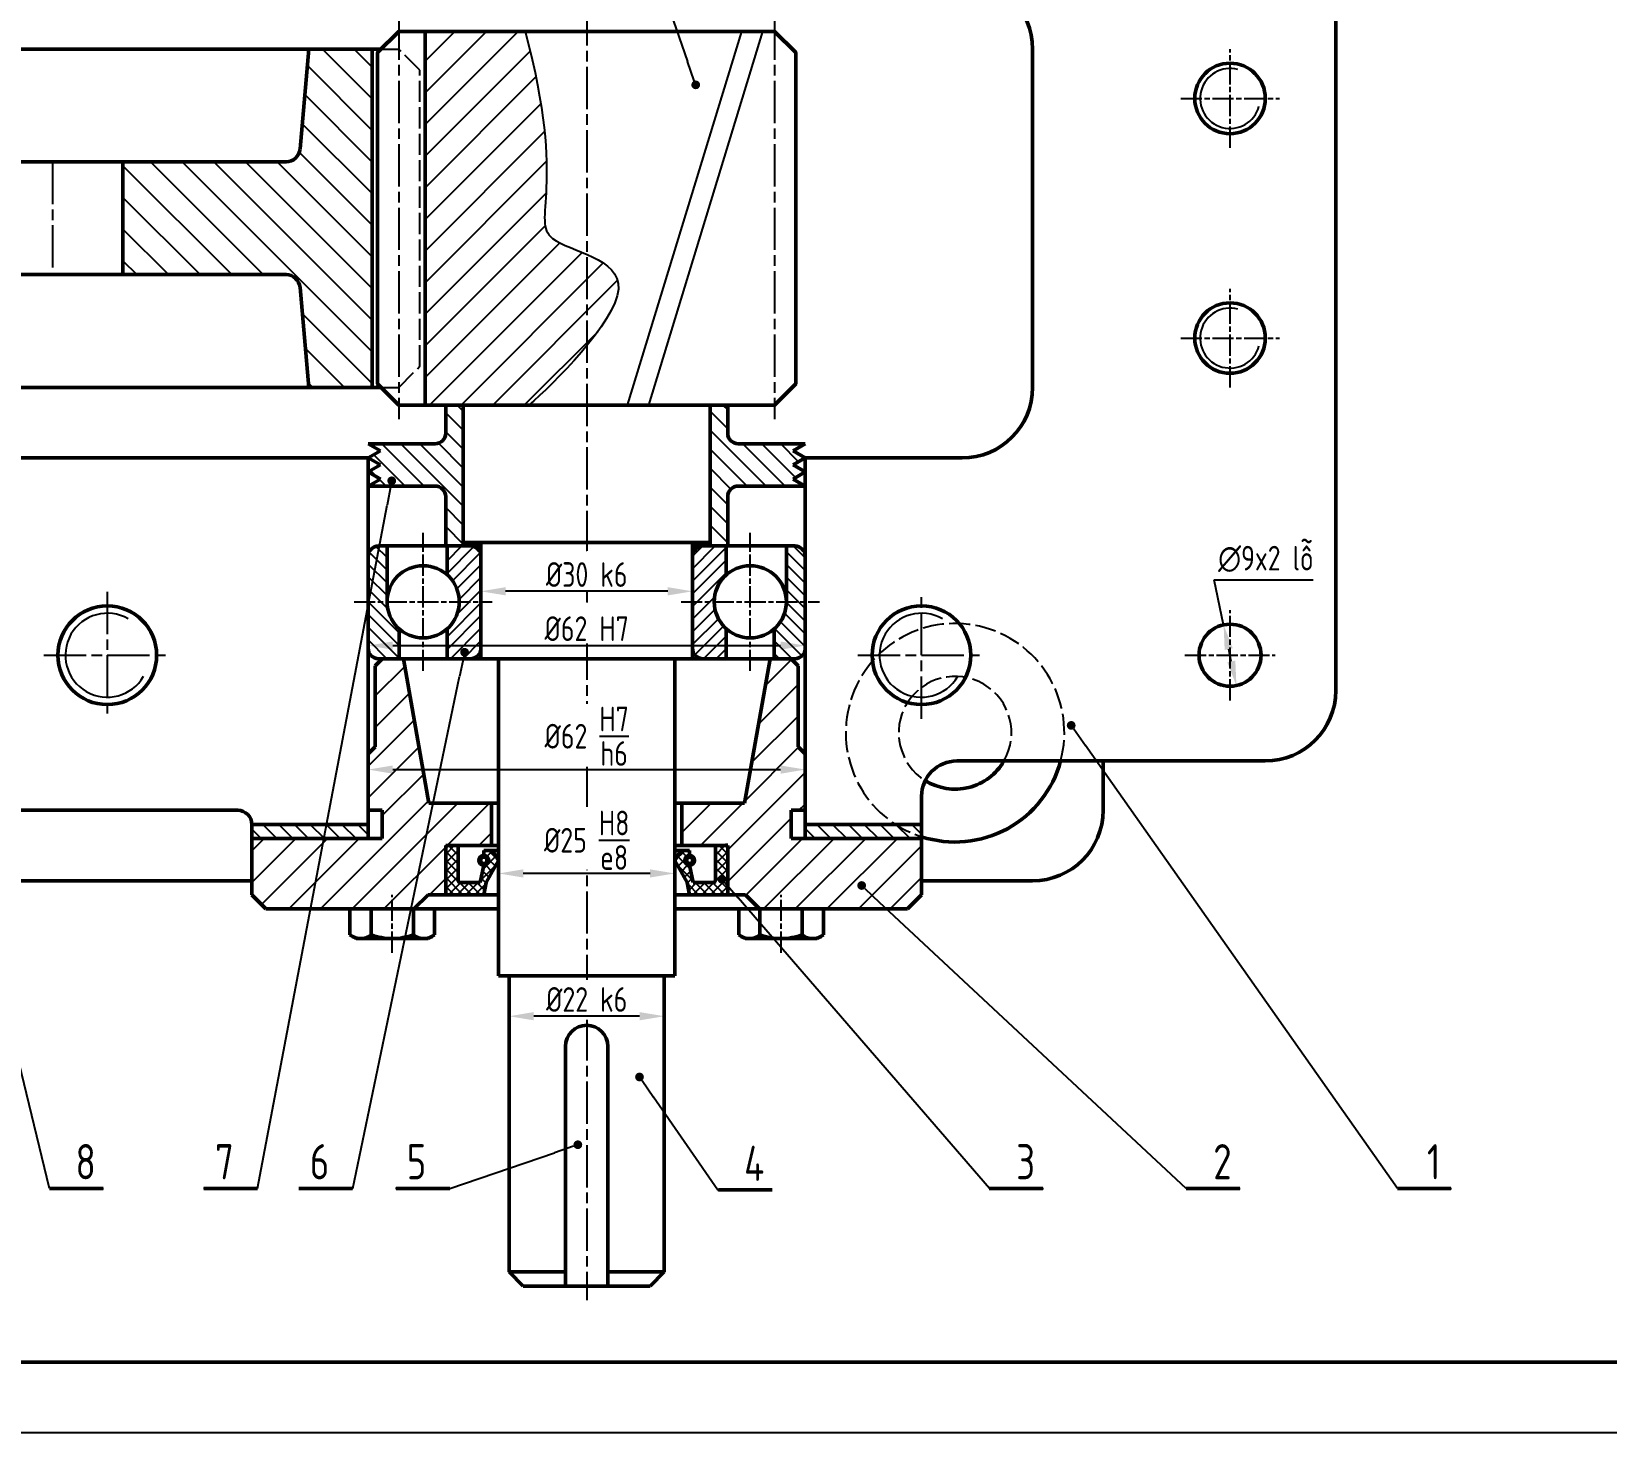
# Model space of a CAD drawing. Header units: millimetres. Extents: x -11122 to -2883, y -3177 to -1688.
# Drawn here: x -5194.5 to -4971.1, y -3176.6 to -2977.8 of the extents above; entities that cross this region are included whole.
import ezdxf

# ---------------------------------------------------------------- set-up
doc = ezdxf.new("R2010")
doc.units = ezdxf.units.MM
doc.header["$LTSCALE"] = 0.5
for name, pattern in [('AM_ISO02W050', [7.5, 6, -1.5]), ('AM_ISO08W050', [18, 12, -1.5, 3, -1.5]), ('AM_ISO08W050x2', [9, 6, -0.75, 1.5, -0.75])]:
    doc.linetypes.add(name, pattern=pattern)
for name, color, linetype, lineweight in [('AM_0', 7, 'Continuous', 50), ('AM_0N', 7, 'Continuous', 50), ('AM_3', 6, 'AM_ISO02W050', 25), ('AM_4', 3, 'Continuous', 25), ('AM_5', 3, 'Continuous', 25), ('AM_7', 4, 'AM_ISO08W050', 25), ('AM_8N', 1, 'Continuous', 25), ('nét đậm', 7, 'Continuous', 50), ('Đường tâm', 4, 'AM_ISO08W050', 25)]:
    doc.layers.add(name, color=color, linetype=linetype, lineweight=lineweight)
doc.styles.get("Standard").update_dxf_attribs({"font": 'tcvn+7284-2003i.ttf', "width": 0.8, "height": 3.5})
doc.styles.add('TCVN', font='tcvn+7284-2003i.ttf', dxfattribs={"width": 0.8, "height": 3.5})
doc.dimstyles.new('MyTemplate$0', dxfattribs={"dimtxt": 3.5, "dimasz": 3.5, "dimexe": 1.5, "dimexo": 0, "dimtad": 1, "dimtoh": 1, "dimdec": 0, "dimzin": 0, "dimtxsty": 'TCVN', "dimcen": 0, "dimclrd": 3, "dimclre": 3, "dimclrt": 1, "dimadec": 0, "dimazin": 0, "dimtfac": 1, "dimtdec": 0, "dimtofl": 0, "dimtmove": 0, "dimatfit": 3, "dimfxl": 1, "dimtfill": 1, "dimtolj": 1, "dimtzin": 0, "dimarcsym": 0})
doc.dimstyles.new('MyTemplate$3', dxfattribs={"dimtxt": 3.5, "dimasz": 3.5, "dimexe": 1.5, "dimexo": 0, "dimtad": 1, "dimtoh": 1, "dimdec": 0, "dimzin": 0, "dimtxsty": 'TCVN', "dimcen": 0, "dimclrd": 3, "dimclre": 3, "dimclrt": 1, "dimadec": 0, "dimazin": 0, "dimtfac": 1, "dimtdec": 0, "dimtofl": 0, "dimtmove": 0, "dimatfit": 3, "dimfxl": 1, "dimtfill": 1, "dimtolj": 1, "dimtzin": 0, "dimarcsym": 0})

# ---------------------------------------------------------------- blocks, each defined once
blk = doc.blocks.new('*D180')
at = {"layer": 'AM_5', "color": 3, "lineweight": -2, "transparency": 16777216}
for p, q in [((-5130.75, -3058.81), (-5130.75, -3055.74)), ((-5100.75, -3058.73), (-5100.75, -3055.74)), ((-5104.25, -3057.24), (-5127.25, -3057.24))]:
    blk.add_line(p, q, dxfattribs=at)
at = {"layer": 'AM_5', "color": 3, "transparency": 16777216}
for points in [[(-5127.25, -3056.65), (-5127.25, -3057.82), (-5130.75, -3057.24)], [(-5104.25, -3056.65), (-5104.25, -3057.82), (-5100.75, -3057.24)]]:
    blk.add_solid(points, dxfattribs=at)
at = {"layer": 'AM_5', "color": 1, "transparency": 16777216, "insert": (-5115.75, -3054.86), "char_height": 3.5, "attachment_point": 5, "style": 'TCVN', "bg_fill": 3, "box_fill_scale": 1.1, "bg_fill_color": 256, "bg_fill_true_color": 13158600, "bg_fill_transparency": 0}
blk.add_mtext('\\A1;%%c30{}{\\C2; k6}', dxfattribs=at)
blk = doc.blocks.new('*D181')
at = {"layer": 'AM_5', "color": 3, "lineweight": -2, "transparency": 16777216}
for p, q in [((-5128.25, -3087.31), (-5128.25, -3098.77)), ((-5103.25, -3087.31), (-5103.25, -3098.77)), ((-5106.75, -3097.27), (-5124.75, -3097.27))]:
    blk.add_line(p, q, dxfattribs=at)
at = {"layer": 'AM_5', "color": 3, "transparency": 16777216}
for points in [[(-5124.75, -3096.69), (-5124.75, -3097.85), (-5128.25, -3097.27)], [(-5106.75, -3096.69), (-5106.75, -3097.85), (-5103.25, -3097.27)]]:
    blk.add_solid(points, dxfattribs=at)
at = {"layer": 'AM_5', "color": 1, "transparency": 16777216, "insert": (-5115.75, -3092.56), "char_height": 3.5, "attachment_point": 5, "style": 'TCVN', "bg_fill": 3, "box_fill_scale": 1.1, "bg_fill_color": 256, "bg_fill_true_color": 13158600, "bg_fill_transparency": 0}
blk.add_mtext('\\A1;%%C25{}{\\C2; \\SH8/e8;}', dxfattribs=at)
blk = doc.blocks.new('*D182')
at = {"layer": 'AM_5', "color": 3, "lineweight": -2, "transparency": 16777216}
for p, q in [((-5126.75, -3126.29), (-5126.75, -3116.03)), ((-5104.75, -3126.29), (-5104.75, -3116.03)), ((-5108.25, -3117.53), (-5123.25, -3117.53))]:
    blk.add_line(p, q, dxfattribs=at)
at = {"layer": 'AM_5', "color": 3, "transparency": 16777216}
for points in [[(-5123.25, -3116.94), (-5123.25, -3118.11), (-5126.75, -3117.53)], [(-5108.25, -3116.94), (-5108.25, -3118.11), (-5104.75, -3117.53)]]:
    blk.add_solid(points, dxfattribs=at)
at = {"layer": 'AM_5', "color": 1, "transparency": 16777216, "insert": (-5115.75, -3115.15), "char_height": 3.5, "attachment_point": 5, "style": 'TCVN', "bg_fill": 3, "box_fill_scale": 1.1, "bg_fill_color": 256, "bg_fill_true_color": 13158600, "bg_fill_transparency": 0}
blk.add_mtext('\\A1;%%C22{}{\\C2; k6}', dxfattribs=at)
blk = doc.blocks.new('*D193')
at = {"layer": 'AM_5', "color": 3, "lineweight": -2, "transparency": 16777216}
for p, q in [((-5459.59, -2987.31), (-5459.59, -2783.87)), ((-5456.09, -2785.37), (-5013, -2785.37)), ((-5009.5, -2987.31), (-5009.5, -2783.87))]:
    blk.add_line(p, q, dxfattribs=at)
at = {"layer": 'AM_5', "color": 3, "transparency": 16777216}
for points in [[(-5456.09, -2784.79), (-5456.09, -2785.95), (-5459.59, -2785.37)], [(-5013, -2784.79), (-5013, -2785.95), (-5009.5, -2785.37)]]:
    blk.add_solid(points, dxfattribs=at)
at = {"layer": 'AM_5', "color": 1, "transparency": 16777216, "insert": (-5234.54, -2782.99), "char_height": 3.5, "attachment_point": 5, "style": 'TCVN', "bg_fill": 3, "box_fill_scale": 1.1, "bg_fill_color": 256, "bg_fill_true_color": 13158600, "bg_fill_transparency": 0}
blk.add_mtext('\\A1;450', dxfattribs=at)
blk = doc.blocks.new('*D185')
at = {"color": 3, "lineweight": -2, "transparency": 16777216}
for p, q in [((-5146.75, -3063.93), (-5146.75, -3066.44)), ((-5143.25, -3064.94), (-5088.25, -3064.94)), ((-5084.75, -3063.93), (-5084.75, -3066.44))]:
    blk.add_line(p, q, dxfattribs=at)
at = {"color": 3, "transparency": 16777216}
for points in [[(-5143.25, -3064.36), (-5143.25, -3065.52), (-5146.75, -3064.94)], [(-5088.25, -3064.36), (-5088.25, -3065.52), (-5084.75, -3064.94)]]:
    blk.add_solid(points, dxfattribs=at)
at = {"color": 1, "transparency": 16777216, "insert": (-5115.75, -3062.54), "char_height": 3.5, "attachment_point": 5, "style": 'TCVN', "bg_fill": 3, "box_fill_scale": 1.1, "bg_fill_color": 256, "bg_fill_true_color": 13158600, "bg_fill_transparency": 0}
blk.add_mtext('\\A1;%%c62{}{\\C2; H7}', dxfattribs=at)
blk = doc.blocks.new('*D186')
at = {"color": 3, "lineweight": -2, "transparency": 16777216}
for p, q in [((-5146.75, -3082.3), (-5146.75, -3084.03)), ((-5143.25, -3082.53), (-5088.25, -3082.53)), ((-5084.75, -3082.3), (-5084.75, -3084.03))]:
    blk.add_line(p, q, dxfattribs=at)
at = {"color": 3, "transparency": 16777216}
for points in [[(-5143.25, -3081.95), (-5143.25, -3083.12), (-5146.75, -3082.53)], [(-5088.25, -3081.95), (-5088.25, -3083.12), (-5084.75, -3082.53)]]:
    blk.add_solid(points, dxfattribs=at)
at = {"color": 1, "transparency": 16777216, "insert": (-5115.75, -3077.8), "char_height": 3.5, "attachment_point": 5, "style": 'TCVN', "bg_fill": 3, "box_fill_scale": 1.1, "bg_fill_color": 256, "bg_fill_true_color": 13158600, "bg_fill_transparency": 0}
blk.add_mtext('\\A1;%%c62{}{\\C2; \\SH7/h6;}', dxfattribs=at)
blk = doc.blocks.new('*D224')
at = {"layer": 'AM_5', "color": 3, "lineweight": -2, "transparency": 16777216}
for p, q in [((-5025.41, -3062.01), (-5026.76, -3055.61)), ((-5026.76, -3055.61), (-5012.7, -3055.61)), ((-5024.32, -3067.19), (-5024.69, -3065.43))]:
    blk.add_line(p, q, dxfattribs=at)
at = {"layer": 'AM_5', "color": 3, "transparency": 16777216}
for points in [[(-5024.12, -3065.31), (-5025.26, -3065.55), (-5025.41, -3062.01)], [(-5023.75, -3067.07), (-5024.89, -3067.31), (-5023.59, -3070.62)]]:
    blk.add_solid(points, dxfattribs=at)
at = {"layer": 'AM_5', "color": 1, "transparency": 16777216, "insert": (-5019.42, -3052.65), "char_height": 3.5, "attachment_point": 5, "style": 'TCVN', "bg_fill": 3, "box_fill_scale": 1.1, "bg_fill_color": 256, "bg_fill_true_color": 13158600, "bg_fill_transparency": 0}
blk.add_mtext('\\A1;∅9x2 lỗ', dxfattribs=at)

msp = doc.modelspace()

# ---------------------------------------------------------------- hatches: boundary and pattern name
at = {"layer": 'AM_5'}
h = msp.add_hatch(color=256, dxfattribs=at)
edge = h.paths.add_edge_path(flags=0)
edge.add_arc((-5143.41, -3041.56), 0.625, 0, 360)
h = msp.add_hatch(color=256, dxfattribs=at)
edge = h.paths.add_edge_path(flags=0)
edge.add_arc((-5133.07, -3065.89), 0.625, 0, 360)
h = msp.add_hatch(color=256, dxfattribs=at)
edge = h.paths.add_edge_path(flags=0)
edge.add_arc((-5047.03, -3076.26), 0.625, 0, 360)
h = msp.add_hatch(color=256, dxfattribs=at)
edge = h.paths.add_edge_path(flags=0)
edge.add_arc((-5096.57, -3098.1), 0.625, 0, 360)
h = msp.add_hatch(color=256, dxfattribs=at)
edge = h.paths.add_edge_path(flags=0)
edge.add_arc((-5076.75, -3098.98), 0.625, 0, 360)
h = msp.add_hatch(color=256, dxfattribs=at)
edge = h.paths.add_edge_path(flags=0)
edge.add_arc((-5117.01, -3135.76), 0.625, 0, 360)
at = {"layer": 'AM_7'}
h = msp.add_hatch(dxfattribs=at)
h.set_pattern_fill('ANSI31', color=256)
h.set_pattern_definition([(45, (2778, 0), (-2.245064, 2.245064), [])])
edge = h.paths.add_edge_path()
edge.add_spline(control_points=[(-5115.75, -3009.43), (-5117.6, -3008.62), (-5125.54, -3006.07), (-5118.45, -3000.12), (-5124.5, -2977.81)], knot_values=[0, 0, 0, 0, 6.170488, 25.158334, 25.158334, 25.158334, 25.158334], degree=3, periodic=0)
edge.add_line((-5124.5, -2977.81), (-5135.75, -2977.81))
edge.add_line((-5135.75, -2977.81), (-5138.67, -2977.81))
edge.add_line((-5138.67, -2977.81), (-5138.67, -3030.81))
edge.add_line((-5138.67, -3030.81), (-5123.95, -3030.81))
edge.add_spline(control_points=[(-5123.95, -3030.81), (-5122.12, -3029.26), (-5118.62, -3025.92), (-5115.75, -3022.43)], knot_values=[40.173751, 40.173751, 40.173751, 40.173751, 48.466243, 48.466243, 48.466243, 48.466243], degree=3, periodic=0)
edge.add_line((-5115.75, -3022.43), (-5115.75, -3009.43))
edge = h.paths.add_edge_path()
edge.add_spline(control_points=[(-5115.75, -3022.43), (-5113.37, -3019.53), (-5109.15, -3013), (-5113.32, -3010.48), (-5115.75, -3009.43)], knot_values=[25.158334, 25.158334, 25.158334, 25.158334, 32.067325, 40.173751, 40.173751, 40.173751, 40.173751], degree=3, periodic=0)
edge.add_line((-5115.75, -3009.43), (-5115.75, -3022.43))

# ---------------------------------------------------------------- linework, layer by layer
for p, q in [((-5135.75, -2977.81), (-5135.75, -2977.81)), ((-5095.75, -2977.81), (-5095.75, -2977.81)), ((-5227.91, -3028.31), (-5144.92, -3028.31)), ((-5135.75, -3030.81), (-5135.75, -3030.81)), ((-5095.75, -3030.81), (-5135.75, -3030.81)), ((-5095.75, -3030.81), (-5095.75, -3030.81)), ((-5130.75, -3050.81), (-5135.75, -3050.81)), ((-5095.75, -3050.81), (-5100.75, -3050.81)), ((-5114.75, -3066.81), (-5112.22, -3066.81)), ((-5128.25, -3087.31), (-5128.25, -3090.31)), ((-5146.75, -3090.31), (-5163.25, -3090.31)), ((-5084.75, -3090.31), (-5068.25, -3090.31))]:
    msp.add_line(p, q)
at = {"layer": 'AM_0'}
for p, q in [((-5009.5, -3071.31), (-5009.5, -2937.31)), ((-5138.67, -2977.81), (-5138.67, -3030.81)), ((-5144.92, -2980.31), (-5227.91, -2980.31)), ((-5156.41, -2994.48), (-5155.17, -2980.31)), ((-5146.17, -2980.31), (-5146.17, -3028.31)), ((-5052.5, -2980.31), (-5052.5, -3028.31)), ((-5224.68, -2996.31), (-5158.4, -2996.31)), ((-5181.54, -2996.31), (-5181.54, -3012.31)), ((-5224.68, -3012.31), (-5158.4, -3012.31)), ((-5156.41, -3014.14), (-5155.17, -3028.31)), ((-5144.92, -3028.31), (-5229.74, -3028.31)), ((-5133.25, -3030.81), (-5135.75, -3030.81)), ((-5135.75, -3034.81), (-5135.75, -3030.81)), ((-5133.25, -3030.81), (-5133.25, -3050.81)), ((-5133.25, -3030.81), (-5115.75, -3030.81)), ((-5133.25, -3050.81), (-5133.25, -3030.81)), ((-5098.25, -3030.81), (-5115.75, -3030.81)), ((-5098.25, -3030.81), (-5098.25, -3050.81)), ((-5098.25, -3030.81), (-5095.75, -3030.81)), ((-5098.25, -3050.81), (-5098.25, -3030.81)), ((-5095.75, -3034.81), (-5095.75, -3030.81)), ((-5145.02, -3037.31), (-5146.75, -3036.31)), ((-5146.75, -3036.31), (-5137.25, -3036.31)), ((-5146.75, -3038.31), (-5145.02, -3037.31)), ((-5084.75, -3036.31), (-5094.25, -3036.31)), ((-5086.48, -3037.31), (-5084.75, -3036.31)), ((-5084.75, -3038.31), (-5086.48, -3037.31)), ((-5220.75, -3038.31), (-5146.75, -3038.31)), ((-5145.02, -3039.31), (-5146.75, -3038.31)), ((-5146.75, -3038.31), (-5146.75, -3092.31)), ((-5146.75, -3040.31), (-5145.02, -3039.31)), ((-5145.02, -3041.31), (-5146.75, -3040.31)), ((-5086.48, -3039.31), (-5084.75, -3038.31)), ((-5084.75, -3040.31), (-5086.48, -3039.31)), ((-5086.48, -3041.31), (-5084.75, -3040.31)), ((-5084.75, -3038.31), (-5062.5, -3038.31)), ((-5084.75, -3052.31), (-5084.75, -3038.31)), ((-5084.75, -3038.31), (-5084.75, -3092.31)), ((-5146.75, -3042.31), (-5145.02, -3041.31)), ((-5146.75, -3042.31), (-5137.25, -3042.31)), ((-5084.75, -3042.31), (-5094.25, -3042.31)), ((-5084.75, -3042.31), (-5086.48, -3041.31)), ((-5135.75, -3050.81), (-5135.75, -3043.81)), ((-5095.75, -3050.81), (-5095.75, -3043.81)), ((-5145.25, -3050.81), (-5132.25, -3050.81)), ((-5144.07, -3058.73), (-5144.07, -3050.81)), ((-5135.55, -3054.9), (-5135.55, -3050.81)), ((-5135.55, -3050.81), (-5130.75, -3050.81)), ((-5098.25, -3050.31), (-5133.25, -3050.31)), ((-5133.25, -3050.81), (-5130.75, -3050.81)), ((-5098.25, -3050.81), (-5100.75, -3050.81)), ((-5100.75, -3050.81), (-5095.95, -3050.81)), ((-5086.25, -3050.81), (-5099.25, -3050.81)), ((-5095.95, -3054.9), (-5095.95, -3050.81)), ((-5087.43, -3058.73), (-5087.43, -3050.81)), ((-5146.75, -3065.31), (-5146.75, -3052.31)), ((-5130.75, -3065.31), (-5130.75, -3052.31)), ((-5100.75, -3065.31), (-5100.75, -3052.31)), ((-5084.75, -3065.31), (-5084.75, -3052.31)), ((-5142.35, -3066.81), (-5142.35, -3062.56)), ((-5135.55, -3066.81), (-5135.55, -3062.56)), ((-5095.95, -3066.81), (-5095.95, -3062.56)), ((-5089.16, -3066.81), (-5089.16, -3062.56)), ((-5145.75, -3067.81), (-5144.75, -3066.81)), ((-5145.25, -3066.81), (-5132.25, -3066.81)), ((-5144.75, -3066.81), (-5141.75, -3066.81)), ((-5141.75, -3066.81), (-5138.14, -3087.31)), ((-5135.55, -3066.81), (-5095.95, -3066.81)), ((-5115.75, -3066.81), (-5128.25, -3066.81)), ((-5128.25, -3066.81), (-5128.25, -3111.81)), ((-5115.75, -3066.81), (-5103.25, -3066.81)), ((-5103.25, -3066.81), (-5103.25, -3111.81)), ((-5086.25, -3066.81), (-5099.25, -3066.81)), ((-5089.75, -3066.81), (-5093.37, -3087.31)), ((-5086.75, -3066.81), (-5089.75, -3066.81)), ((-5085.75, -3067.81), (-5086.75, -3066.81)), ((-5145.75, -3079.31), (-5145.75, -3067.81)), ((-5085.75, -3079.31), (-5085.75, -3067.81)), ((-5146.75, -3080.31), (-5145.75, -3079.31)), ((-5146.75, -3090.31), (-5146.75, -3080.31)), ((-5084.75, -3080.31), (-5085.75, -3079.31)), ((-5084.75, -3090.31), (-5084.75, -3080.31)), ((-5063.25, -3081.31), (-5019.5, -3081.31)), ((-5042.5, -3088.31), (-5042.5, -3081.31)), ((-5138.14, -3087.31), (-5128.25, -3087.31)), ((-5129.25, -3087.31), (-5129.25, -3093.31)), ((-5103.25, -3087.31), (-5093.37, -3087.31)), ((-5102.25, -3087.31), (-5102.25, -3093.31)), ((-5068.25, -3086.31), (-5068.25, -3090.31)), ((-5196.25, -3088.31), (-5165.25, -3088.31)), ((-5144.75, -3088.31), (-5146.75, -3088.31)), ((-5144.75, -3092.31), (-5144.75, -3088.31)), ((-5086.75, -3092.31), (-5086.75, -3088.31)), ((-5086.75, -3088.31), (-5084.75, -3088.31)), ((-5163.25, -3100.31), (-5163.25, -3090.31)), ((-5163.25, -3090.31), (-5146.75, -3090.31)), ((-5084.75, -3090.31), (-5068.25, -3090.31)), ((-5068.25, -3100.31), (-5068.25, -3090.31)), ((-5163.25, -3092.31), (-5144.75, -3092.31)), ((-5068.25, -3092.31), (-5086.75, -3092.31)), ((-5163.25, -3098.31), (-5198.25, -3098.31)), ((-5052.5, -3098.31), (-5068.25, -3098.31)), ((-5163.25, -3100.31), (-5161.25, -3102.31)), ((-5140.25, -3102.31), (-5138.25, -3100.31)), ((-5128.25, -3100.31), (-5138.25, -3100.31)), ((-5093.25, -3100.31), (-5103.25, -3100.31)), ((-5091.25, -3102.31), (-5093.25, -3100.31)), ((-5068.25, -3100.31), (-5070.25, -3102.31)), ((-5128.25, -3102.31), (-5161.25, -3102.31)), ((-5146.33, -3106), (-5146.33, -3102.31)), ((-5070.25, -3102.31), (-5103.25, -3102.31)), ((-5091.18, -3106), (-5091.18, -3102.31)), ((-5126.75, -3153.81), (-5126.75, -3111.81)), ((-5104.75, -3153.81), (-5104.75, -3111.81)), ((-5184.36, -3141.98), (-5191.97, -3141.98)), ((-5162.44, -3141.98), (-5170.04, -3141.98)), ((-5148.97, -3141.98), (-5156.57, -3141.98)), ((-5135.18, -3141.98), (-5142.79, -3141.98)), ((-5089.46, -3142.18), (-5097.06, -3142.18)), ((-5051.05, -3141.98), (-5058.66, -3141.98)), ((-5023.1, -3141.98), (-5030.71, -3141.98)), ((-4993.16, -3141.98), (-5000.76, -3141.98)), ((-5126.75, -3153.81), (-5124.75, -3155.81)), ((-5126.75, -3153.81), (-5118.75, -3153.81)), ((-5112.75, -3153.81), (-5104.75, -3153.81)), ((-5106.75, -3155.81), (-5104.75, -3153.81)), ((-5115.75, -3155.81), (-5124.75, -3155.81)), ((-5115.75, -3155.81), (-5106.75, -3155.81)), ((-4386.6, -3166.59), (-5545.6, -3166.59))]:
    msp.add_line(p, q, dxfattribs=at)
at = {"layer": 'AM_0', "lineweight": 50}
for p, q in [((-5128.25, -3093.31), (-5135.75, -3093.31)), ((-5135.75, -3093.31), (-5135.75, -3100.31)), ((-5134, -3098.26), (-5134, -3093.31)), ((-5129.13, -3094.01), (-5130.35, -3094.01)), ((-5130.35, -3094.71), (-5130.35, -3094.01)), ((-5128.25, -3095.41), (-5129.13, -3094.01)), ((-5129.13, -3094.01), (-5128.25, -3094.01)), ((-5097.5, -3093.31), (-5103.25, -3093.31)), ((-5103.25, -3095.41), (-5102.38, -3094.01)), ((-5102.38, -3094.01), (-5103.25, -3094.01)), ((-5102.38, -3094.01), (-5101.15, -3094.01)), ((-5101.15, -3094.71), (-5101.15, -3094.01)), ((-5096.05, -3093.31), (-5097.5, -3093.31)), ((-5097.5, -3098.26), (-5097.5, -3093.31)), ((-5095.75, -3100.31), (-5095.75, -3093.31)), ((-5130.84, -3098.56), (-5130.35, -3096.11)), ((-5130, -3098.56), (-5128.25, -3095.41)), ((-5101.5, -3098.56), (-5103.25, -3095.41)), ((-5100.66, -3098.56), (-5101.15, -3096.11)), ((-5133.7, -3098.56), (-5130.84, -3098.56)), ((-5130.35, -3100.31), (-5130, -3098.56)), ((-5101.15, -3100.31), (-5101.5, -3098.56)), ((-5097.8, -3098.56), (-5100.66, -3098.56)), ((-5103.25, -3100.31), (-5095.75, -3100.31)), ((-5103.25, -3100.31), (-5095.75, -3100.31))]:
    msp.add_line(p, q, dxfattribs=at)
at = {"layer": 'AM_0', "lineweight": 53}
for p, q in [((-5135.75, -3093.31), (-5135.45, -3093.31)), ((-5095.75, -3093.31), (-5096.05, -3093.31))]:
    msp.add_line(p, q, dxfattribs=at)
at = {"layer": 'AM_0'}
msp.add_lwpolyline([(-5089.09, -2977.81), (-5142.42, -2977.81), (-5145.42, -2980.81), (-5145.42, -3027.81), (-5142.42, -3030.81), (-5089.09, -3030.81), (-5086.09, -3027.81), (-5086.09, -2980.81)], close=True, dxfattribs=at)
for centre, radius in [((-5024.5, -2987.31), 5), ((-5024.5, -3021.31), 5), ((-5138.95, -3058.73), 5.12), ((-5092.55, -3058.73), 5.12), ((-5183.75, -3066.31), 7), ((-5068.27, -3066.31), 7), ((-5024.5, -3066.31), 4.4)]:
    msp.add_circle(centre, radius, dxfattribs=at)
at = {"layer": 'AM_0', "lineweight": 50}
for centre in [(-5130.35, -3095.41), (-5101.15, -3095.41)]:
    msp.add_circle(centre, 0.455, dxfattribs=at)
at = {"layer": 'AM_0'}
for centre, radius, start, end in [((-5062.5, -2980.31), 10, 0, 90), ((-5158.4, -2994.31), 2, 270, 355), ((-5158.4, -3014.31), 2, 5, 90), ((-5062.5, -3028.31), 10, 270, 0), ((-5137.25, -3034.81), 1.5, 270, 0), ((-5094.25, -3034.81), 1.5, 180, 270), ((-5137.25, -3043.81), 1.5, 0, 90), ((-5094.25, -3043.81), 1.5, 90, 180), ((-5145.25, -3052.31), 1.5, 90, 180), ((-5132.25, -3052.31), 1.5, 0, 90), ((-5099.25, -3052.31), 1.5, 90, 180), ((-5086.25, -3052.31), 1.5, 0, 90), ((-5145.25, -3065.31), 1.5, 180, 270), ((-5132.25, -3065.31), 1.5, 270, 0), ((-5099.25, -3065.31), 1.5, 180, 270), ((-5086.25, -3065.31), 1.5, 270, 0), ((-5019.5, -3071.31), 10, 270, 0), ((-5063.25, -3086.31), 5, 90, 180), ((-5063.5, -3077.31), 8, 238.0455, 330), ((-5165.25, -3090.31), 2, 0, 90), ((-5052.5, -3088.31), 10, 270, 0)]:
    msp.add_arc(centre, radius, start, end, dxfattribs=at)
at = {"layer": 'AM_0', "lineweight": 50}
for centre, radius, start, end in [((-5063.5, -3077.31), 15.5, 252.1545, 345.0448), ((-5135.45, -3093.61), 0.3, 90, 180), ((-5096.05, -3093.61), 0.3, 0, 90), ((-5130.35, -3095.41), 0.7, 90, 270), ((-5130.35, -3095.41), 0.7, 270, 90), ((-5101.15, -3095.41), 0.7, 90, 270), ((-5101.15, -3095.41), 0.7, 270, 90), ((-5133.7, -3098.26), 0.3, 180, 270), ((-5097.8, -3098.26), 0.3, 270, 0)]:
    msp.add_arc(centre, radius, start, end, dxfattribs=at)
at = {"layer": 'AM_0N'}
for p, q in [((-5135.75, -3093.61), (-5135.75, -3100.01)), ((-5130.35, -3093.31), (-5135.45, -3093.31)), ((-5130.35, -3093.31), (-5128.25, -3093.31)), ((-5135.45, -3100.31), (-5134, -3100.31)), ((-5134, -3100.31), (-5128.25, -3100.31))]:
    msp.add_line(p, q, dxfattribs=at)
at = {"layer": 'AM_0N', "lineweight": 50}
msp.add_arc((-5135.45, -3100.01), 0.3, 180, 270, dxfattribs=at)
at = {"layer": 'AM_0N'}
for centre, start, end in [((-5135.45, -3100.01), 180, 270), ((-5096.05, -3100.01), 270, 0)]:
    msp.add_arc(centre, 0.3, start, end, dxfattribs=at)
at = {"layer": 'AM_3', "lineweight": 25}
for p, q in [((-5144.92, -2980.31), (-5142.42, -2980.31)), ((-5139.42, -2983.31), (-5142.42, -2980.31)), ((-5139.42, -3025.31), (-5139.42, -2983.31)), ((-5142.42, -3028.31), (-5139.42, -3025.31)), ((-5144.92, -3028.31), (-5142.42, -3028.31))]:
    msp.add_line(p, q, dxfattribs=at)
at = {"layer": 'AM_3'}
for radius, start, end in [(15.5, 345.0448, 252.1545), (8, 330, 238.0455)]:
    msp.add_arc((-5063.5, -3077.31), radius, start, end, dxfattribs=at)
at = {"layer": 'AM_4'}
for p, q in [((-5093.8, -2977.81), (-5110, -3030.81)), ((-5090.8, -2977.81), (-5107, -3030.81)), ((-5565.6, -3176.59), (-4376.6, -3176.59))]:
    msp.add_line(p, q, dxfattribs=at)
for centre, radius, start, end in [((-5024.5, -3021.31), 4.25, 75, 345), ((-5183.75, -3066.31), 5.95, 60, 330), ((-5068.27, -3066.31), 5.95, 60, 330)]:
    msp.add_arc(centre, radius, start, end, dxfattribs=at)
msp.add_open_spline([(-5124.5, -2977.81), (-5118.45, -3000.12), (-5127.83, -3007.99), (-5103.2, -3010.79), (-5120.59, -3027.96), (-5123.95, -3030.81)], degree=3, knots=[0, 0, 0, 0, 18.987845, 33.264759, 48.466243, 48.466243, 48.466243, 48.466243], dxfattribs=at)
at = {"layer": 'AM_5'}
for p, q in [((-5143.52, -3042.17), (-5144.06, -3045)), ((-5162.44, -3141.98), (-5144.06, -3045)), ((-5133.2, -3066.51), (-5133.79, -3069.32)), ((-5148.94, -3141.98), (-5133.79, -3069.32)), ((-5046.67, -3076.77), (-5045.02, -3079.12)), ((-5000.76, -3141.98), (-5045.02, -3079.12)), ((-5096.16, -3098.57), (-5094.28, -3100.75)), ((-5058.64, -3141.98), (-5094.28, -3100.75)), ((-5076.3, -3099.4), (-5074.2, -3101.37)), ((-5030.73, -3141.98), (-5074.2, -3101.37)), ((-5191.97, -3141.98), (-5200.98, -3104.76)), ((-5097.14, -3142.21), (-5106.26, -3129.03)), ((-5117.6, -3135.97), (-5120.32, -3136.9)), ((-5135.18, -3141.98), (-5120.32, -3136.9))]:
    msp.add_line(p, q, dxfattribs=at)
at = {"layer": 'AM_5', "color": 3}
for p, q in [((-5191.97, -3141.98), (-5184.3, -3141.98)), ((-5162.44, -3141.98), (-5170.1, -3141.98)), ((-5148.94, -3141.98), (-5156.6, -3141.98)), ((-5135.18, -3141.98), (-5142.85, -3141.98)), ((-5097.14, -3142.21), (-5089.47, -3142.21)), ((-5058.64, -3141.98), (-5050.97, -3141.98)), ((-5030.73, -3141.98), (-5023.06, -3141.98)), ((-5000.76, -3141.98), (-4993.09, -3141.98))]:
    msp.add_line(p, q, dxfattribs=at)
at = {"layer": 'AM_7'}
for p, q in [((-5115.75, -2937.81), (-5115.75, -3157.81)), ((-5142.42, -2975.81), (-5142.42, -3032.81)), ((-5089.09, -2975.81), (-5089.09, -3032.81)), ((-5191.54, -2996.31), (-5191.54, -3012.31)), ((-5183.75, -3057.31), (-5183.75, -3075.31)), ((-5068.27, -3075.31), (-5068.27, -3057.31)), ((-5192.75, -3066.31), (-5174.75, -3066.31)), ((-5077.27, -3066.31), (-5059.27, -3066.31))]:
    msp.add_line(p, q, dxfattribs=at)
at = {"layer": 'AM_7', "linetype": 'Continuous'}
for p, q in [((-5153.21, -2980.31), (-5146.17, -2987.35)), ((-5148.72, -2980.31), (-5146.17, -2982.86)), ((-5155.37, -2982.64), (-5146.17, -2991.84)), ((-5155.73, -2986.77), (-5146.17, -2996.33)), ((-5156.1, -2990.9), (-5146.17, -3000.82)), ((-5156.51, -2994.97), (-5146.17, -3005.31)), ((-5181.54, -2996.88), (-5166.11, -3012.31)), ((-5177.62, -2996.31), (-5161.62, -3012.31)), ((-5173.13, -2996.31), (-5146.17, -3023.28)), ((-5168.64, -2996.31), (-5146.17, -3018.78)), ((-5164.15, -2996.31), (-5146.17, -3014.29)), ((-5159.66, -2996.31), (-5146.17, -3009.8)), ((-5181.54, -3001.37), (-5170.6, -3012.31)), ((-5181.54, -3005.86), (-5175.09, -3012.31)), ((-5181.54, -3010.35), (-5179.58, -3012.31)), ((-5156.08, -3017.85), (-5146.17, -3027.77)), ((-5155.65, -3022.77), (-5150.11, -3028.31)), ((-5155.22, -3027.69), (-5154.6, -3028.31))]:
    msp.add_line(p, q, dxfattribs=at)
at = {"layer": 'AM_7', "linetype": 'AM_ISO08W050x2'}
for p, q in [((-5024.5, -2994.31), (-5024.5, -2980.31)), ((-5031.5, -2987.31), (-5017.5, -2987.31)), ((-5024.5, -3028.31), (-5024.5, -3014.31)), ((-5031.5, -3021.31), (-5017.5, -3021.31)), ((-5024.5, -3072.71), (-5024.5, -3059.91)), ((-5030.9, -3066.31), (-5018.1, -3066.31)), ((-5143.33, -3108.51), (-5143.33, -3100.31)), ((-5088.18, -3108.51), (-5088.18, -3100.31))]:
    msp.add_line(p, q, dxfattribs=at)
at = {"layer": 'AM_8N'}
for p, q in [((-5134.54, -3093.31), (-5135.75, -3094.52)), ((-5134, -3094.01), (-5135.75, -3095.76)), ((-5134, -3094.66), (-5135.35, -3093.31)), ((-5130.38, -3093.31), (-5130.35, -3093.34)), ((-5130.29, -3094.01), (-5130.35, -3094.07)), ((-5129.1, -3094.06), (-5129.91, -3094.87)), ((-5128.27, -3095.44), (-5129.7, -3094.01)), ((-5103.24, -3095.44), (-5101.8, -3094.01)), ((-5102.41, -3094.06), (-5101.6, -3094.87)), ((-5101.22, -3094.01), (-5101.15, -3094.07)), ((-5097.5, -3093.42), (-5097.39, -3093.31)), ((-5097.5, -3094.66), (-5096.15, -3093.31)), ((-5097.5, -3094.01), (-5095.75, -3095.76)), ((-5096.97, -3093.31), (-5095.75, -3094.52)), ((-5134, -3095.9), (-5135.75, -3094.15)), ((-5134, -3095.25), (-5135.75, -3097)), ((-5134, -3097.13), (-5135.75, -3095.38)), ((-5128.6, -3096.03), (-5130.77, -3098.21)), ((-5128.62, -3094.82), (-5130.46, -3096.66)), ((-5130.23, -3094.72), (-5130.35, -3094.6)), ((-5129.15, -3097.03), (-5130.12, -3096.07)), ((-5128.71, -3096.24), (-5129.66, -3095.28)), ((-5102.91, -3096.03), (-5100.73, -3098.21)), ((-5102.88, -3094.82), (-5101.04, -3096.66)), ((-5102.79, -3096.24), (-5101.84, -3095.28)), ((-5102.35, -3097.03), (-5101.39, -3096.07)), ((-5101.28, -3094.72), (-5101.15, -3094.6)), ((-5097.5, -3095.9), (-5095.75, -3094.15)), ((-5097.5, -3095.25), (-5095.75, -3097)), ((-5097.5, -3097.13), (-5095.75, -3095.38)), ((-5134, -3096.49), (-5135.75, -3098.24)), ((-5133.96, -3098.41), (-5135.75, -3096.62)), ((-5134, -3097.72), (-5135.75, -3099.47)), ((-5133.3, -3100.31), (-5135.75, -3097.86)), ((-5133.6, -3098.56), (-5135.35, -3100.31)), ((-5132.36, -3098.56), (-5134.11, -3100.31)), ((-5132.06, -3100.31), (-5133.85, -3098.52)), ((-5131.13, -3098.56), (-5132.88, -3100.31)), ((-5130.83, -3100.31), (-5132.58, -3098.56)), ((-5130.22, -3099.67), (-5131.34, -3098.56)), ((-5130.02, -3098.64), (-5130.72, -3097.94)), ((-5129.6, -3097.83), (-5130.51, -3096.91)), ((-5101.91, -3097.83), (-5100.99, -3096.91)), ((-5101.49, -3098.64), (-5100.79, -3097.94)), ((-5101.28, -3099.67), (-5100.17, -3098.56)), ((-5100.68, -3100.31), (-5098.93, -3098.56)), ((-5100.38, -3098.56), (-5098.63, -3100.31)), ((-5099.44, -3100.31), (-5097.65, -3098.52)), ((-5099.14, -3098.56), (-5097.39, -3100.31)), ((-5098.2, -3100.31), (-5095.75, -3097.86)), ((-5097.9, -3098.56), (-5096.15, -3100.31)), ((-5097.54, -3098.41), (-5095.75, -3096.62)), ((-5097.5, -3096.49), (-5095.75, -3098.24)), ((-5097.5, -3097.72), (-5095.75, -3099.47)), ((-5134.54, -3100.31), (-5135.75, -3099.1)), ((-5130.03, -3098.7), (-5131.64, -3100.31)), ((-5101.47, -3098.7), (-5099.87, -3100.31)), ((-5096.97, -3100.31), (-5095.75, -3099.1))]:
    msp.add_line(p, q, dxfattribs=at)
at = {"layer": 'nét đậm'}
for p, q in [((-5149.33, -3106), (-5149.33, -3102.31)), ((-5140.33, -3106), (-5140.33, -3102.31)), ((-5137.33, -3106), (-5137.33, -3102.31)), ((-5094.18, -3106), (-5094.18, -3102.31)), ((-5085.18, -3106), (-5085.18, -3102.31)), ((-5082.18, -3106), (-5082.18, -3102.31)), ((-5149.33, -3106), (-5148.44, -3106.51)), ((-5143.33, -3106.51), (-5148.44, -3106.51)), ((-5143.33, -3106.51), (-5138.22, -3106.51)), ((-5137.33, -3106), (-5138.22, -3106.51)), ((-5094.18, -3106), (-5093.28, -3106.51)), ((-5088.18, -3106.51), (-5093.28, -3106.51)), ((-5088.18, -3106.51), (-5083.07, -3106.51)), ((-5082.18, -3106), (-5083.07, -3106.51))]:
    msp.add_line(p, q, dxfattribs=at)
for centre, radius, start, end in [((-5147.8, -3104.14), 2.37, 240, 308.4982), ((-5143.33, -3097.51), 9, 250.5288, 270), ((-5143.33, -3097.51), 9, 270, 289.4712), ((-5138.86, -3104.14), 2.37, 231.5018, 300), ((-5092.65, -3104.14), 2.37, 240, 308.4982), ((-5088.18, -3097.51), 9, 250.5288, 270), ((-5088.18, -3097.51), 9, 270, 289.4712), ((-5083.7, -3104.14), 2.37, 231.5018, 300)]:
    msp.add_arc(centre, radius, start, end, dxfattribs=at)
at = {"layer": 'Đường tâm', "linetype": 'AM_ISO08W050x2'}
for p, q in [((-5138.95, -3068.53), (-5138.95, -3048.92)), ((-5092.55, -3068.53), (-5092.55, -3048.92)), ((-5148.75, -3058.73), (-5129.15, -3058.73)), ((-5102.36, -3058.73), (-5082.75, -3058.73))]:
    msp.add_line(p, q, dxfattribs=at)

# ---------------------------------------------------------------- texts
at = {"layer": 'AM_5', "color": 1, "char_height": 5, "attachment_point": 8}
for s, insert in [('8', (-5186.82, -3140.67)), ('7', (-5167.14, -3140.67)), ('6', (-5153.64, -3140.67)), ('5', (-5139.89, -3140.67)), ('4', (-5091.99, -3140.9)), ('3', (-5053.49, -3140.67)), ('2', (-5025.58, -3140.67)), ('1', (-4995.61, -3140.67))]:
    msp.add_mtext(s, dxfattribs=dict(at, insert=insert))

# ---------------------------------------------------------------- next in the draw order: dimensions: what is measured, and where the dimension line sits
at = {"layer": 'AM_5'}
dim = msp.add_diameter_dim_2p(p1=(-5023.59, -3070.62), p2=(-5025.41, -3062.01), dimstyle='MyTemplate$3', override={"dimpost": 'x2 lỗ', "dimatfit": 2}, dxfattribs=at)
dim.commit()
dim.dimension.update_dxf_attribs({"geometry": '*D224', "text_midpoint": (-5019.42, -3055.61), "dimtype": 163})

# ---------------------------------------------------------------- next in the draw order: wipeouts: each hides what was drawn before it
for points in [[(-5122.8, -3052.01), (-5122.67, -3057.1), (-5106.49, -3057.24), (-5106.48, -3052.46), (-5115.33, -3051.52)], [(-5124.25, -3059.22), (-5124.13, -3064.3), (-5107.94, -3064.44), (-5107.93, -3059.67), (-5116.78, -3058.72)], [(-5122.86, -3073.8), (-5122.75, -3082.07), (-5106.57, -3082.21), (-5106.55, -3073.74), (-5115.75, -3073.45)], [(-5123.12, -3088.38), (-5123.01, -3096.66), (-5106.83, -3096.8), (-5106.81, -3088.33), (-5116.01, -3088.04)], [(-5123.23, -3112.89), (-5123.1, -3117.97), (-5106.91, -3118.11), (-5106.9, -3113.34), (-5115.75, -3112.39)]]:
    msp.add_wipeout(points).dxf.layer = 'AM_0'

# ---------------------------------------------------------------- next in the draw order: hatches: boundary and pattern name
at = {"layer": 'AM_7', "lineweight": 25}
h = msp.add_hatch(dxfattribs=at)
h.set_pattern_fill('ANSI31', color=256, scale=0.4)
h.set_pattern_definition([(45, (-6222.6033, -5522.9193), (-0.8980256, 0.8980256), [])])
h.paths.add_polyline_path([(-5130.75, -2943.31, 0.414214), (-5132.25, -2941.81), (-5135.55, -2941.81), (-5135.55, -2946.06, -0.2145), (-5133.83, -2949.89, -0.2145), (-5135.55, -2953.72), (-5135.55, -2957.81), (-5132.25, -2957.81, 0.414214), (-5130.75, -2956.31)])
h.paths.add_polyline_path([(-5095.95, -2941.81), (-5099.25, -2941.81, 0.414214), (-5100.75, -2943.31), (-5100.75, -2956.31, 0.414214), (-5099.25, -2957.81), (-5095.95, -2957.81), (-5095.95, -2953.72, -0.2145), (-5097.67, -2949.89, -0.2145), (-5095.95, -2946.06)])
h.paths.add_polyline_path([(-5095.95, -3054.9), (-5095.95, -3050.81), (-5099.25, -3050.81, 0.414214), (-5100.75, -3052.31), (-5100.75, -3065.31, 0.414214), (-5099.25, -3066.81), (-5095.95, -3066.81), (-5095.95, -3062.56, -0.2145), (-5097.67, -3058.73, -0.2145)])
h.paths.add_polyline_path([(-5135.55, -3050.81), (-5135.55, -3054.9, -0.2145), (-5133.83, -3058.73, -0.2145), (-5135.55, -3062.56), (-5135.55, -3066.81), (-5132.25, -3066.81, 0.414214), (-5130.75, -3065.31), (-5130.75, -3052.31, 0.414214), (-5132.25, -3050.81)])
h = msp.add_hatch(dxfattribs=at)
h.set_pattern_fill('ANSI31', color=256, scale=0.6, angle=90)
h.set_pattern_definition([(135, (-5420.5915, -5559.6729), (-1.3470384, -1.3470384), [])])
h.paths.add_polyline_path([(-5137.25, -3036.31, 0.414214), (-5135.75, -3034.81), (-5135.75, -3030.81), (-5133.25, -3030.81), (-5133.25, -3050.81), (-5135.75, -3050.81), (-5135.75, -3043.81, 0.414214), (-5137.25, -3042.31), (-5146.75, -3042.31), (-5145.02, -3041.31), (-5146.75, -3040.31), (-5145.02, -3039.31), (-5146.75, -3038.31), (-5145.02, -3037.31), (-5146.75, -3036.31)])
h.paths.add_polyline_path([(-5094.25, -3042.31, 0.414214), (-5095.75, -3043.81), (-5095.75, -3050.81), (-5098.25, -3050.81), (-5098.25, -3030.81), (-5095.75, -3030.81), (-5095.75, -3034.81, 0.414214), (-5094.25, -3036.31), (-5084.75, -3036.31), (-5086.48, -3037.31), (-5084.75, -3038.31), (-5086.48, -3039.31), (-5084.75, -3040.31), (-5086.48, -3041.31), (-5084.75, -3042.31)])
h = msp.add_hatch(dxfattribs=at)
h.set_pattern_fill('ANSI31', color=256, scale=0.4, angle=90)
h.set_pattern_definition([(135, (-6222.6033, -5522.9193), (-0.8980256, -0.8980256), [])])
h.paths.add_polyline_path([(-5144.07, -3058.73), (-5144.07, -3050.81), (-5145.25, -3050.81, 0.414214), (-5146.75, -3052.31), (-5146.75, -3065.31, 0.414214), (-5145.25, -3066.81), (-5142.35, -3066.81), (-5142.35, -3062.56, -0.2145)])
h.paths.add_polyline_path([(-5084.75, -3052.31, 0.414214), (-5086.25, -3050.81), (-5087.43, -3050.81), (-5087.43, -3058.73, -0.2145), (-5089.16, -3062.56), (-5089.16, -3066.81), (-5086.75, -3066.81), (-5086.25, -3066.81, 0.414214), (-5084.75, -3065.31)])
h = msp.add_hatch(dxfattribs=at)
h.set_pattern_fill('ANSI31', color=256)
h.set_pattern_definition([(45, (-6222.6033, -5522.9193), (-2.245064, 2.245064), [])])
h.paths.add_polyline_path([(-5135.75, -3093.31), (-5129.25, -3093.31), (-5129.25, -3087.31), (-5138.14, -3087.31), (-5141.75, -3066.81), (-5144.75, -3066.81), (-5145.75, -3067.81), (-5145.75, -3079.31), (-5146.75, -3080.31), (-5146.75, -3088.31), (-5144.75, -3088.31), (-5144.75, -3092.31), (-5163.25, -3092.31), (-5163.25, -3100.31), (-5161.25, -3102.31), (-5140.25, -3102.31), (-5138.25, -3100.31), (-5135.75, -3100.31)])
h.paths.add_polyline_path([(-5095.75, -3093.31), (-5095.75, -3100.31), (-5093.25, -3100.31), (-5091.25, -3102.31), (-5088.18, -3102.31), (-5082.18, -3102.31), (-5070.25, -3102.31), (-5068.25, -3100.31), (-5068.25, -3092.31), (-5086.75, -3092.31), (-5086.75, -3088.31), (-5084.75, -3088.31), (-5084.75, -3080.31), (-5085.75, -3079.31), (-5085.75, -3067.81), (-5086.75, -3066.81), (-5089.75, -3066.81), (-5093.37, -3087.31), (-5102.25, -3087.31), (-5102.25, -3093.31)])
at = {"layer": 'AM_7'}
h = msp.add_hatch(dxfattribs=at)
h.set_pattern_fill('ANSI31', color=256, scale=0.5, angle=90)
h.set_pattern_definition([(135, (2778, 0), (-1.12253202, -1.12253202), [])])
h.paths.add_polyline_path([(-5068.25, -3090.31), (-5084.75, -3090.31), (-5084.75, -3092.31), (-5068.25, -3092.31)])
h.paths.add_polyline_path([(-5146.75, -3090.31), (-5152.64, -3090.31), (-5153.02, -3092.31), (-5146.75, -3092.31)])
h.paths.add_polyline_path([(-5152.64, -3090.31), (-5163.25, -3090.31), (-5163.25, -3092.31), (-5153.02, -3092.31)])
h.paths.add_polyline_path([(-5198.25, -3090.31), (-5220.13, -3090.31), (-5219.73, -3092.31), (-5198.25, -3092.31)])
h.paths.add_polyline_path([(-5220.13, -3090.31), (-5220.75, -3090.31), (-5220.75, -3092.31), (-5219.73, -3092.31)])
h.paths.add_polyline_path([(-5330.75, -3090.31), (-5353.25, -3090.31), (-5353.25, -3092.31), (-5330.75, -3092.31)])
h.paths.add_polyline_path([(-5336.05, -3091.45, -1), (-5335.61, -3091.45, -1)], flags=16)

# ---------------------------------------------------------------- next in the draw order: linework, layer by layer
at = {"layer": 'AM_0'}
msp.add_line((-5103.25, -3111.81), (-5128.25, -3111.81), dxfattribs=at)
for points in [[(-5130.75, -3050.31), (-5130.75, -3066.81), (-5115.75, -3066.81)], [(-5100.75, -3050.31), (-5100.75, -3066.81), (-5115.75, -3066.81)]]:
    msp.add_lwpolyline(points, dxfattribs=at)

# ---------------------------------------------------------------- next in the draw order: dimensions: what is measured, and where the dimension line sits
at = {"layer": 'AM_5'}
dim = msp.add_linear_dim(base=(-5009.5, -2785.37), p1=(-5459.59, -2987.31), p2=(-5009.5, -2987.31), dimstyle='MyTemplate$0', dxfattribs=at)
dim.commit()
dim.dimension.update_dxf_attribs({"geometry": '*D193', "text_midpoint": (-5234.54, -2782.99)})
dim = msp.add_linear_dim(base=(-5130.75, -3057.24), p1=(-5100.75, -3058.73), p2=(-5130.75, -3058.81), text='%%c<>{}{\\C2; k6}', dimstyle='MyTemplate$0', override={"dimtp": 0, "dimtm": 0, "dimtdec": 3, "dimtzin": 0}, dxfattribs=at)
dim.commit()
dim.dimension.update_dxf_attribs({"geometry": '*D180', "text_midpoint": (-5115.75, -3054.86)})
for base, p1, p2, text, override, picture, middle in [((-5128.25, -3097.27), (-5103.25, -3087.31), (-5128.25, -3087.31), '<>{}{\\C2; \\SH8/e8;}', {"dimpost": '%%C<>', "dimtdec": 3}, '*D181', (-5115.75, -3097.27)), ((-5126.75, -3117.53), (-5104.75, -3126.29), (-5126.75, -3126.29), '<>{}{\\C2; k6}', {"dimpost": '%%C<>', "dimtp": 0, "dimtm": 0, "dimtdec": 3, "dimtzin": 0}, '*D182', (-5115.75, -3117.53))]:
    dim = msp.add_linear_dim(base=base, p1=p1, p2=p2, text=text, dimstyle='MyTemplate$0', override=override, dxfattribs=at)
    dim.commit()
    dim.dimension.update_dxf_attribs({"geometry": picture, "text_midpoint": middle, "dimtype": 160})

# ---------------------------------------------------------------- next in the draw order: hatches: boundary and pattern name
h = msp.add_hatch(color=256, dxfattribs=at)
edge = h.paths.add_edge_path(flags=0)
edge.add_arc((-5100.29, -2985.38), 0.625, 0, 360)
h = msp.add_hatch(color=256, dxfattribs=at)
edge = h.paths.add_edge_path(flags=0)
edge.add_arc((-5108.26, -3126.15), 0.625, 0, 360)

# ---------------------------------------------------------------- next in the draw order: linework, layer by layer
at = {"layer": 'AM_0'}
for p, q in [((-5128.25, -3066.81), (-5128.25, -3106.81)), ((-5118.75, -3155.81), (-5118.75, -3121.81)), ((-5112.75, -3155.81), (-5112.75, -3121.81))]:
    msp.add_line(p, q, dxfattribs=at)
msp.add_arc((-5115.75, -3121.81), 3, 0, 180, dxfattribs=at)
at = {"layer": 'AM_4'}
msp.add_arc((-5024.5, -2987.31), 4.25, 75, 345, dxfattribs=at)
at = {"layer": 'AM_5'}
for p, q in [((-5151.79, -2836.33), (-5101.44, -2982.07)), ((-5100.5, -2984.79), (-5101.44, -2982.07)), ((-5107.9, -3126.66), (-5106.26, -3129.03))]:
    msp.add_line(p, q, dxfattribs=at)

# ---------------------------------------------------------------- next in the draw order: dimensions: what is measured, and where the dimension line sits
for base, p1, p2, text, override, picture, middle in [((-5084.75, -3064.94), (-5146.75, -3063.93), (-5084.75, -3063.93), '%%c<>{}{\\C2; H7}', {"dimtp": 0, "dimtm": 0, "dimtdec": 2, "dimtzin": 0}, '*D185', (-5115.75, -3062.54)), ((-5084.75, -3082.53), (-5146.75, -3082.3), (-5084.75, -3082.3), '%%c<>{}{\\C2; \\SH7/h6;}', {"dimtp": 0, "dimtm": 0, "dimtdec": 3, "dimtzin": 0}, '*D186', (-5115.75, -3077.8))]:
    dim = msp.add_linear_dim(base=base, p1=p1, p2=p2, text=text, dimstyle='MyTemplate$0', override=override)
    dim.commit()
    dim.dimension.update_dxf_attribs({"geometry": picture, "text_midpoint": middle})

doc.saveas('drawing.dxf')
